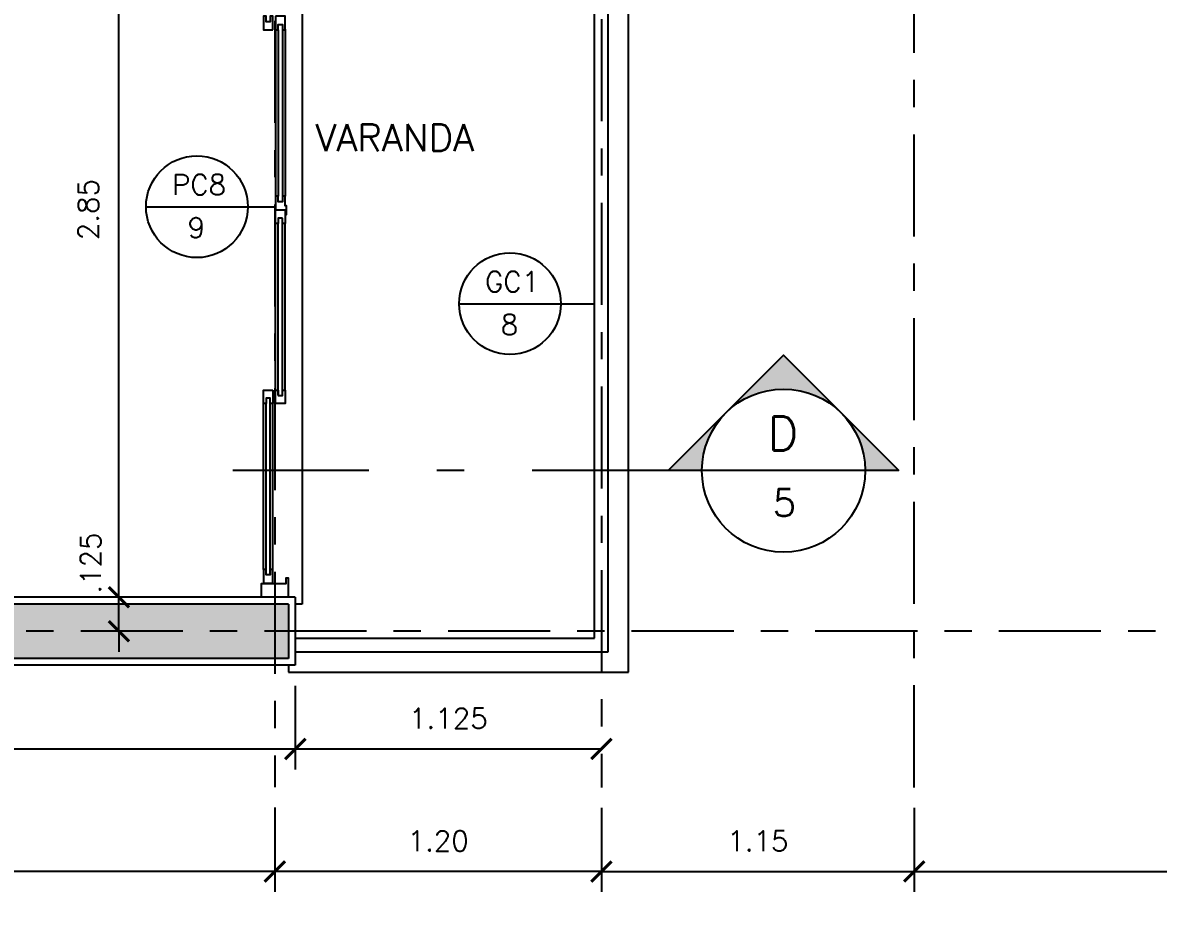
# Model space of a CAD drawing. Header units: millimetres. Extents: x 146.1 to 229.1, y 124.7 to 156.6.
# Drawn here: x 159.718 to 163.892, y 127.103 to 130.424 of the extents above; entities that cross this region are included whole.
import ezdxf
from ezdxf.enums import TextEntityAlignment as Align

# ---------------------------------------------------------------- set-up
doc = ezdxf.new("R2010")
doc.units = ezdxf.units.MM
doc.linetypes.add('CENTER', pattern=[0.6, 0.375, -0.075, 0.075, -0.075])
doc.linetypes.add('DASHDOT', pattern=[1, 0.5, -0.25, 0, -0.25])
for name, color, linetype in [('ALV', 5, 'Continuous'), ('CAIX', 2, 'Continuous'), ('CAIXN', 7, 'Continuous'), ('COTAS', 1, 'Continuous'), ('EIXOS', 141, 'CENTER'), ('LVISTA02', 1, 'Continuous'), ('NOTAS', 2, 'Continuous'), ('REVEST', 2, 'Continuous'), ('SOLID', 8, 'Continuous'), ('TEXT', 3, 'Continuous')]:
    doc.layers.add(name, color=color, linetype=linetype)
doc.styles.add('100-50', font='romans.shx', dxfattribs={"height": 0.125})
doc.styles.add('60-50', font='romans.shx', dxfattribs={"height": 0.075})
doc.styles.add('80-50', font='romans.shx', dxfattribs={"height": 0.1})
doc.dimstyles.new('50', dxfattribs={"dimtxt": 0.1, "dimasz": 2.5, "dimexe": 1.25, "dimexo": 0.625, "dimgap": 0.075, "dimtad": 1, "dimzin": 0, "dimdsep": 46, "dimtxsty": '60-50', "dimcen": 2.5, "dimclrt": 3, "dimadec": 0, "dimazin": 0, "dimtfac": 1, "dimtmove": 0, "dimatfit": 3, "dimfxl": 1, "dimarcsym": 0})

# ---------------------------------------------------------------- blocks, each defined once
blk = doc.blocks.new('_ARCHTICK')
at = {"color": 0, "linetype": 'ByBlock', "const_width": 0.15}
blk.add_lwpolyline([(-0.5, -0.5), (0.5, 0.5)], dxfattribs=at)
blk = doc.blocks.new('*D2')
at = {"color": 0, "linetype": 'ByBlock'}
for p, q in [((160.6451, 127.226), (160.6451, 126.9154)), ((161.8451, 127.2247), (161.8451, 126.9154)), ((161.8451, 126.9904), (160.6451, 126.9904))]:
    blk.add_line(p, q, dxfattribs=at)
at = {"layer": 'DEFPOINTS', "color": 0, "linetype": 'ByBlock'}
for p in [(160.6451, 127.301), (161.8451, 127.2997), (160.6451, 126.9904)]:
    blk.add_point(p, dxfattribs=at)
at = {"color": 0, "linetype": 'ByBlock', "xscale": 0.075, "yscale": 0.075, "zscale": 0.075, "rotation": 180}
blk.add_blockref('_ARCHTICK', (160.6451, 126.9904), dxfattribs=at)
at = {"color": 0, "linetype": 'ByBlock', "xscale": 0.075, "yscale": 0.075, "zscale": 0.075}
blk.add_blockref('_ARCHTICK', (161.8451, 126.9904), dxfattribs=at)
at = {"color": 3, "linetype": 'ByBlock', "insert": (161.2451, 127.1029), "char_height": 0.075, "attachment_point": 5, "style": '60-50'}
blk.add_mtext('1.20', dxfattribs=at)
blk = doc.blocks.new('*D3')
at = {"color": 0, "linetype": 'ByBlock'}
for p, q in [((157.0451, 127.226), (157.0451, 126.9154)), ((160.6451, 126.9904), (157.0451, 126.9904))]:
    blk.add_line(p, q, dxfattribs=at)
at = {"layer": 'DEFPOINTS', "color": 0, "linetype": 'ByBlock'}
for p in [(157.0451, 127.301), (160.6451, 127.301), (157.0451, 126.9904)]:
    blk.add_point(p, dxfattribs=at)
at = {"color": 0, "linetype": 'ByBlock', "xscale": 0.075, "yscale": 0.075, "zscale": 0.075, "rotation": 180}
blk.add_blockref('_ARCHTICK', (157.0451, 126.9904), dxfattribs=at)
at = {"color": 0, "linetype": 'ByBlock', "xscale": 0.075, "yscale": 0.075, "zscale": 0.075}
blk.add_blockref('_ARCHTICK', (160.6451, 126.9904), dxfattribs=at)
at = {"color": 3, "linetype": 'ByBlock', "insert": (159.0216, 127.1029), "char_height": 0.075, "attachment_point": 5, "style": '60-50'}
blk.add_mtext('3.60', dxfattribs=at)
blk = doc.blocks.new('*D39')
at = {"color": 0, "linetype": 'ByBlock'}
for p, q in [((162.9951, 127.2247), (162.9951, 126.9154)), ((161.8451, 126.9904), (162.9951, 126.9904))]:
    blk.add_line(p, q, dxfattribs=at)
at = {"layer": 'DEFPOINTS', "color": 0, "linetype": 'ByBlock'}
for p in [(162.9951, 127.2997), (161.8451, 126.9904), (162.9951, 126.9904)]:
    blk.add_point(p, dxfattribs=at)
at = {"color": 0, "linetype": 'ByBlock', "xscale": 0.075, "yscale": 0.075, "zscale": 0.075, "rotation": 180}
blk.add_blockref('_ARCHTICK', (161.8451, 126.9904), dxfattribs=at)
at = {"color": 0, "linetype": 'ByBlock', "xscale": 0.075, "yscale": 0.075, "zscale": 0.075}
blk.add_blockref('_ARCHTICK', (162.9951, 126.9904), dxfattribs=at)
at = {"color": 3, "linetype": 'ByBlock', "insert": (162.4201, 127.1029), "char_height": 0.075, "attachment_point": 5, "style": '60-50'}
blk.add_mtext('1.15', dxfattribs=at)
blk = doc.blocks.new('*D40')
at = {"color": 0, "linetype": 'ByBlock'}
for p, q in [((168.1451, 127.2247), (168.1451, 126.9154)), ((162.9951, 126.9904), (168.1451, 126.9904))]:
    blk.add_line(p, q, dxfattribs=at)
at = {"layer": 'DEFPOINTS', "color": 0, "linetype": 'ByBlock'}
for p in [(162.9951, 127.2997), (168.1451, 127.2997), (168.1451, 126.9904)]:
    blk.add_point(p, dxfattribs=at)
at = {"color": 0, "linetype": 'ByBlock', "xscale": 0.075, "yscale": 0.075, "zscale": 0.075, "rotation": 180}
blk.add_blockref('_ARCHTICK', (162.9951, 126.9904), dxfattribs=at)
at = {"color": 0, "linetype": 'ByBlock', "xscale": 0.075, "yscale": 0.075, "zscale": 0.075}
blk.add_blockref('_ARCHTICK', (168.1451, 126.9904), dxfattribs=at)
at = {"color": 3, "linetype": 'ByBlock', "insert": (165.5701, 127.1029), "char_height": 0.075, "attachment_point": 5, "style": '60-50'}
blk.add_mtext('5.15', dxfattribs=at)
blk = doc.blocks.new('*D98')
at = {"color": 0, "linetype": 'ByBlock'}
for p, q in [((160.7201, 127.9871), (160.7201, 127.6795)), ((156.9701, 127.7545), (160.7201, 127.7545))]:
    blk.add_line(p, q, dxfattribs=at)
at = {"layer": 'DEFPOINTS', "color": 0, "linetype": 'ByBlock'}
for p in [(156.9701, 128.0621), (160.7201, 128.0621), (160.7201, 127.7545)]:
    blk.add_point(p, dxfattribs=at)
at = {"color": 0, "linetype": 'ByBlock', "xscale": 0.075, "yscale": 0.075, "zscale": 0.075, "rotation": 180}
blk.add_blockref('_ARCHTICK', (156.9701, 127.7545), dxfattribs=at)
at = {"color": 0, "linetype": 'ByBlock', "xscale": 0.075, "yscale": 0.075, "zscale": 0.075}
blk.add_blockref('_ARCHTICK', (160.7201, 127.7545), dxfattribs=at)
at = {"color": 3, "linetype": 'ByBlock', "insert": (158.8451, 127.867), "char_height": 0.075, "attachment_point": 5, "style": '60-50'}
blk.add_mtext('3.75', dxfattribs=at)
blk = doc.blocks.new('*D99')
at = {"color": 0, "linetype": 'ByBlock'}
blk.add_line((160.7201, 127.7545), (161.8451, 127.7545), dxfattribs=at)
at = {"layer": 'DEFPOINTS', "color": 0, "linetype": 'ByBlock'}
for p in [(160.7201, 128.0621), (161.8451, 127.7545), (161.8451, 127.7545)]:
    blk.add_point(p, dxfattribs=at)
at = {"color": 0, "linetype": 'ByBlock', "xscale": 0.075, "yscale": 0.075, "zscale": 0.075, "rotation": 180}
blk.add_blockref('_ARCHTICK', (160.7201, 127.7545), dxfattribs=at)
at = {"color": 0, "linetype": 'ByBlock', "xscale": 0.075, "yscale": 0.075, "zscale": 0.075}
blk.add_blockref('_ARCHTICK', (161.8451, 127.7545), dxfattribs=at)
at = {"color": 3, "linetype": 'ByBlock', "insert": (161.2826, 127.867), "char_height": 0.075, "attachment_point": 5, "style": '60-50'}
blk.add_mtext('1.125', dxfattribs=at)
blk = doc.blocks.new('*D133')
at = {"color": 0, "linetype": 'ByBlock'}
for p, q in [((160.0714, 128.3121), (160.0714, 128.3871)), ((160.0714, 128.1871), (160.0714, 128.3121)), ((160.0714, 128.1871), (160.0714, 128.1121))]:
    blk.add_line(p, q, dxfattribs=at)
at = {"layer": 'DEFPOINTS', "color": 0, "linetype": 'ByBlock'}
for p in [(160.0714, 128.3121), (160.0714, 128.3121), (160.0714, 128.1871)]:
    blk.add_point(p, dxfattribs=at)
at = {"color": 0, "linetype": 'ByBlock', "xscale": 0.075, "yscale": 0.075, "zscale": 0.075}
for p, rotation in [((160.0714, 128.3121), 270), ((160.0714, 128.1871), 90)]:
    blk.add_blockref('_ARCHTICK', p, dxfattribs=dict(at, rotation=rotation))
at = {"color": 3, "linetype": 'ByBlock', "insert": (159.968, 128.4378), "char_height": 0.075, "attachment_point": 5, "rotation": 90, "style": '60-50'}
blk.add_mtext('.125', dxfattribs=at)
blk = doc.blocks.new('*D134')
at = {"color": 0, "linetype": 'ByBlock'}
blk.add_line((160.0714, 128.3121), (160.0714, 131.1621), dxfattribs=at)
at = {"layer": 'DEFPOINTS', "color": 0, "linetype": 'ByBlock'}
for p in [(160.0714, 131.1621), (160.0714, 131.1621), (160.0714, 128.3121)]:
    blk.add_point(p, dxfattribs=at)
at = {"color": 0, "linetype": 'ByBlock', "xscale": 0.075, "yscale": 0.075, "zscale": 0.075}
for p, rotation in [((160.0714, 131.1621), 90), ((160.0714, 128.3121), 270)]:
    blk.add_blockref('_ARCHTICK', p, dxfattribs=dict(at, rotation=rotation))
at = {"color": 3, "linetype": 'ByBlock', "insert": (159.9589, 129.7371), "char_height": 0.075, "attachment_point": 5, "rotation": 90, "style": '60-50'}
blk.add_mtext('2.85', dxfattribs=at)

msp = doc.modelspace()

# ---------------------------------------------------------------- hatches: boundary and pattern name
at = {"layer": 'NOTAS'}
h = msp.add_hatch(color=1, dxfattribs=at)
h.paths.add_polyline_path([(162.7267, 128.9897), (162.5146, 129.2019), (162.3025, 128.9897, -0.414214)])
h.paths.add_polyline_path([(162.3025, 128.9897), (162.0903, 128.7776), (162.2146, 128.7776, -0.198912)])
h.paths.add_polyline_path([(162.8146, 128.7776), (162.9389, 128.7776), (162.7267, 128.9897, -0.198912)])
at = {"layer": 'SOLID'}
h = msp.add_hatch(color=256, dxfattribs=at)
h.paths.add_polyline_path([(161.8951, 131.2871), (159.9451, 131.2871), (159.9451, 131.1871), (161.7951, 131.1871), (161.7951, 131.0871), (161.8951, 131.0871)])
h.paths.add_polyline_path([(160.6951, 128.2871), (156.9951, 128.2871), (156.9951, 128.0871), (160.6951, 128.0871)])

# ---------------------------------------------------------------- linework, layer by layer
at = {"layer": 'ALV'}
for p, q in [((160.6951, 128.2871), (156.9951, 128.2871)), ((160.6951, 128.2871), (160.6951, 128.0871)), ((160.6951, 128.0871), (156.9951, 128.0871))]:
    msp.add_line(p, q, dxfattribs=at)
at = {"layer": 'CAIX'}
for p, q in [((161.8201, 128.1621), (161.8201, 131.0621)), ((161.8701, 128.1121), (161.8701, 131.0621)), ((160.6576, 130.3977), (160.6576, 129.7859)), ((160.6726, 130.3977), (160.6726, 129.7859)), ((160.6576, 129.0565), (160.6576, 129.6859)), ((160.6726, 129.0565), (160.6726, 129.6859)), ((160.6126, 128.3971), (160.6126, 129.024)), ((160.6276, 128.3971), (160.6276, 129.024)), ((160.7201, 128.1621), (161.8201, 128.1621)), ((160.7201, 128.1121), (161.8701, 128.1121))]:
    msp.add_line(p, q, dxfattribs=at)
at = {"layer": 'CAIX', "color": 1}
for p, q in [((160.6476, 130.4002), (160.6476, 129.7859)), ((160.6826, 130.4002), (160.6826, 129.7859)), ((160.6476, 129.074), (160.6476, 129.6859)), ((160.6826, 129.074), (160.6826, 129.6859)), ((160.6026, 128.4146), (160.6026, 129.024)), ((160.6376, 128.4146), (160.6376, 129.024))]:
    msp.add_line(p, q, dxfattribs=at)
at = {"layer": 'CAIX'}
for points in [[(160.6376, 130.3977), (160.6376, 130.4477), (160.6276, 130.4477), (160.6276, 130.4277), (160.6126, 130.4277), (160.6126, 130.4477), (160.6026, 130.4477), (160.6026, 130.3977)], [(160.6476, 130.4477), (160.6476, 130.3977), (160.6576, 130.3977), (160.6576, 130.4177), (160.6726, 130.4177), (160.6726, 130.3977), (160.6826, 130.3977), (160.6826, 130.4477)], [(160.6726, 129.7859), (160.6726, 129.7659), (160.6576, 129.7659), (160.6576, 129.7859), (160.6476, 129.7859), (160.6476, 129.7359), (160.6826, 129.7359), (160.6826, 129.7185), (160.6881, 129.7185), (160.6881, 129.7509), (160.6826, 129.7509), (160.6826, 129.7859)], [(160.6726, 129.7059), (160.6576, 129.7059), (160.6576, 129.6859), (160.6476, 129.6859), (160.6476, 129.7359), (160.6826, 129.7359), (160.6826, 129.6859), (160.6726, 129.6859)], [(160.6376, 129.074), (160.6376, 129.024), (160.6276, 129.024), (160.6276, 129.044), (160.6126, 129.044), (160.6126, 129.024), (160.6026, 129.024), (160.6026, 129.074)], [(160.6476, 129.024), (160.6476, 129.074), (160.6576, 129.074), (160.6576, 129.054), (160.6726, 129.054), (160.6726, 129.074), (160.6826, 129.074), (160.6826, 129.024)], [(160.6376, 128.3646), (160.6376, 128.4146), (160.6276, 128.4146), (160.6276, 128.3946), (160.6126, 128.3946), (160.6126, 128.4146), (160.6026, 128.4146), (160.6026, 128.3646)]]:
    msp.add_lwpolyline(points, close=True, dxfattribs=at)
msp.add_lwpolyline([(160.6951, 128.3121), (160.6951, 128.3821), (160.6851, 128.3821), (160.6851, 128.3621), (160.5951, 128.3621), (160.5951, 128.3121)], dxfattribs=at)
at = {"layer": 'CAIXN', "color": 8, "ltscale": 0.5}
for p, q in [((160.1713, 129.7476), (160.6476, 129.7476)), ((161.322, 129.3913), (161.8201, 129.3913))]:
    msp.add_line(p, q, dxfattribs=at)
for centre in [(160.3583, 129.7476), (161.509, 129.3913)]:
    msp.add_circle(centre, 0.187, dxfattribs=at)
at = {"layer": 'EIXOS'}
for p, q in [((162.9951, 127.6135), (162.9951, 141.1004)), ((160.6451, 131.7811), (160.6451, 127.6148)), ((161.8451, 131.7871), (161.8451, 127.6135)), ((168.4063, 128.1871), (147.4096, 128.1871))]:
    msp.add_line(p, q, dxfattribs=at)
at = {"layer": 'LVISTA02'}
for p, q in [((160.7451, 131.1621), (160.7451, 128.2871)), ((161.9451, 128.0371), (161.9451, 131.0371)), ((160.7451, 128.2871), (160.7201, 128.2871)), ((160.6951, 128.0621), (160.6951, 128.0371)), ((160.6951, 128.0371), (161.9451, 128.0371))]:
    msp.add_line(p, q, dxfattribs=at)
at = {"layer": 'NOTAS', "color": 5, "linetype": 'DASHDOT'}
msp.add_line((162.0903, 128.7776), (160.4718, 128.7776), dxfattribs=at)
at = {"layer": 'NOTAS', "color": 1, "ltscale": 0.5}
msp.add_lwpolyline([(162.9389, 128.7776), (162.0903, 128.7776), (162.5146, 129.2019)], close=True, dxfattribs=at)
at = {"layer": 'NOTAS', "color": 2, "ltscale": 0.5}
msp.add_circle((162.5146, 128.7776), 0.3, dxfattribs=at)
at = {"layer": 'REVEST'}
for p, q in [((160.7201, 128.3121), (156.9701, 128.3121)), ((160.7201, 128.3121), (160.7201, 128.0621)), ((160.7201, 128.0621), (156.9701, 128.0621))]:
    msp.add_line(p, q, dxfattribs=at)

# ---------------------------------------------------------------- texts
at = {"layer": 'CAIXN', "color": 2, "ltscale": 0.5, "char_height": 0.075, "attachment_point": 5, "style": '60-50'}
for s, insert in [('PC8', (160.3662, 129.8285)), ('9', (160.3565, 129.6708)), ('GC1', (161.5169, 129.4721)), ('8', (161.5072, 129.3144))]:
    msp.add_mtext(s, dxfattribs=dict(at, insert=insert))
at = {"layer": 'NOTAS', "color": 5, "ltscale": 0.5, "style": '100-50'}
msp.add_text('D', height=0.125, dxfattribs=at).set_placement((162.4559, 128.8522))
at = {"layer": 'NOTAS', "color": 2, "ltscale": 0.5, "style": '100-50'}
msp.add_text('5', height=0.1, dxfattribs=at).set_placement((162.5179, 128.6097), align=Align.CENTER)
at = {"layer": 'TEXT', "style": '80-50'}
msp.add_text('VARANDA', height=0.1, dxfattribs=at).set_placement((160.7936, 129.9516))

# ---------------------------------------------------------------- dimensions: what is measured, and where the dimension line sits
at = {"layer": 'COTAS'}
dim = msp.add_linear_dim(base=(160.0714, 131.1621), p1=(160.0714, 128.3121), p2=(160.0714, 131.1621), angle=90, dimstyle='50', override={"dimasz": 0.075, "dimexe": 0.075, "dimexo": 0.075, "dimzin": 4, "dimblk1": 'ARCHTICK', "dimblk2": 'ARCHTICK', "dimsah": 1, "dimse1": 1, "dimtofl": 0, "dimtmove": 2}, dxfattribs=at)
dim.commit()
dim.dimension.update_dxf_attribs({"geometry": '*D134', "text_midpoint": (159.9589, 129.7371)})
dim = msp.add_linear_dim(base=(160.0714, 128.3121), p1=(160.0714, 128.1871), p2=(160.0714, 128.3121), angle=90, dimstyle='50', override={"dimasz": 0.075, "dimexe": 0.075, "dimexo": 0.075, "dimdec": 3, "dimzin": 4, "dimblk1": 'ARCHTICK', "dimblk2": 'ARCHTICK', "dimsah": 1, "dimtofl": 0, "dimtmove": 2}, dxfattribs=at)
dim.commit()
dim.dimension.update_dxf_attribs({"geometry": '*D133', "text_midpoint": (159.968, 128.4378), "dimtype": 160})
for base, p1, p2, override, picture, middle in [((160.7201, 127.7545), (156.9701, 128.0621), (160.7201, 128.0621), {"dimasz": 0.075, "dimexe": 0.075, "dimexo": 0.075, "dimzin": 4, "dimblk1": 'ARCHTICK', "dimblk2": 'ARCHTICK', "dimsah": 1, "dimse1": 1, "dimtofl": 0, "dimtmove": 2}, '*D98', (158.8451, 127.867)), ((161.8451, 127.7545), (160.7201, 128.0621), (161.8451, 127.7545), {"dimasz": 0.075, "dimexe": 0.075, "dimexo": 0.075, "dimdec": 3, "dimzin": 4, "dimblk1": 'ARCHTICK', "dimblk2": 'ARCHTICK', "dimsah": 1, "dimse1": 1, "dimtofl": 0, "dimtmove": 2}, '*D99', (161.2826, 127.867))]:
    dim = msp.add_linear_dim(base=base, p1=p1, p2=p2, dimstyle='50', override=override, dxfattribs=at)
    dim.commit()
    dim.dimension.update_dxf_attribs({"geometry": picture, "text_midpoint": middle})
dim = msp.add_linear_dim(base=(157.0451, 127.3041), p1=(160.6451, 127.6148), p2=(157.0451, 127.6148), dimstyle='50', override={"dimasz": 0.075, "dimexe": 0.075, "dimexo": 0.075, "dimzin": 4, "dimblk1": 'ARCHTICK', "dimblk2": 'ARCHTICK', "dimsah": 1, "dimse1": 1, "dimtmove": 2}, dxfattribs=at)
dim.commit()
dim.dimension.update_dxf_attribs({"geometry": '*D3', "text_midpoint": (159.0216, 127.4166), "dimtype": 160, "insert": (0, 0.3137)})
for base, p1, p2, override, picture, middle in [((160.6451, 127.3041), (161.8451, 127.6135), (160.6451, 127.6148), {"dimasz": 0.075, "dimexe": 0.075, "dimexo": 0.075, "dimzin": 4, "dimblk1": 'ARCHTICK', "dimblk2": 'ARCHTICK', "dimsah": 1, "dimtmove": 2}, '*D2', (161.2451, 127.1029)), ((162.9951, 127.3041), (161.8451, 127.3041), (162.9951, 127.6135), {"dimasz": 0.075, "dimexe": 0.075, "dimexo": 0.075, "dimzin": 4, "dimblk1": 'ARCHTICK', "dimblk2": 'ARCHTICK', "dimsah": 1, "dimtmove": 2}, '*D39', (162.4201, 127.1029)), ((168.1451, 127.3041), (162.9951, 127.6135), (168.1451, 127.6135), {"dimasz": 0.075, "dimexe": 0.075, "dimexo": 0.075, "dimzin": 4, "dimblk1": 'ARCHTICK', "dimblk2": 'ARCHTICK', "dimsah": 1, "dimse1": 1, "dimtmove": 2}, '*D40', (165.5701, 127.1029))]:
    dim = msp.add_linear_dim(base=base, p1=p1, p2=p2, dimstyle='50', override=override, dxfattribs=at)
    dim.commit()
    dim.dimension.update_dxf_attribs({"geometry": picture, "text_midpoint": middle, "insert": (0, 0.3137)})

doc.saveas('drawing.dxf')
